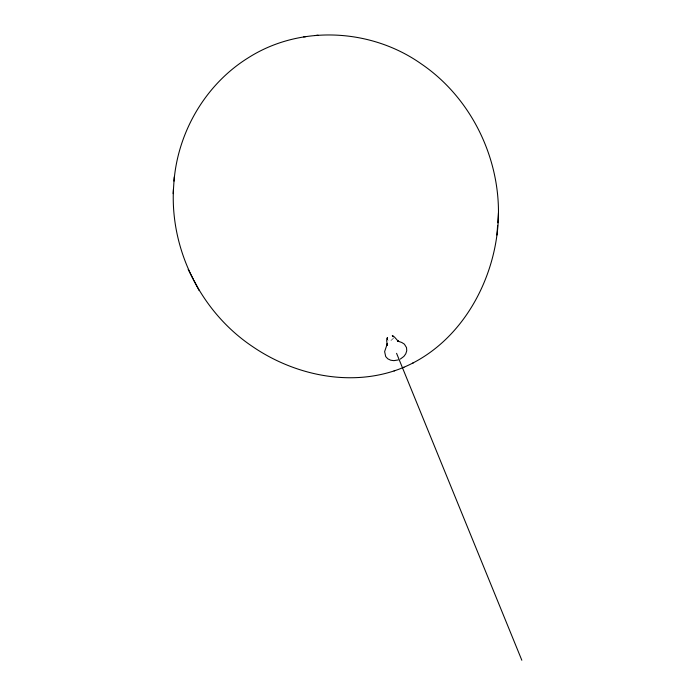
<?xml version="1.0" encoding="UTF-8"?>
<svg xmlns="http://www.w3.org/2000/svg" width="695" height="695" viewBox="0 0 695 695"><rect width="100%" height="100%" fill="white"/><g stroke="black" fill="none" stroke-linecap="round" stroke-linejoin="round"><path stroke-width="0.52" stroke-dasharray="3.48 2.61" d="M393.526 338.144L391.302 340.246L388.227 340.376"/><path stroke-width="1.04" d="M403.969 367.229C354.424 388.045 296.035 376.308 252.659 346.64C201.402 312.403 170.345 250.765 173.455 189.214M174.011 181.108C178.059 131.477 205.868 84.008 248.419 57.711C300.448 24.577 371.139 28.538 421.083 63.766C475.745 100.81 505.804 169.693 496.942 235.023C489.636 290.336 456.528 344.911 403.856 367.255M173.168 193.644L174.28 176.843M496.942 235.023L497.603 225.38M497.768 222.791L498.445 212.774M387.219 338.126L387.367 339.751M387.35 337.831L386.663 340.611L387.124 343.938M387.176 338.161L387.515 337.553M400.329 359.063L403.882 356.422L405.758 353.825L406.74 350.819L406.523 347.63L404.412 344.173L401.771 342.479L397.662 341.08L398.652 341.436L397.662 341.028L398.357 341.41L394.395 336.953L392.545 335.876M412.726 363.094L413.542 362.738M394.065 370.956L394.673 370.713M398.235 359.94L393.848 360.653L390.651 360.201L387.784 358.811L385.708 356.587L384.63 351.618L387.141 344.173M303.698 36.904L305.8 36.661M315.252 35.515L318.049 35.184M392.241 335.772L392.918 335.998M392.736 335.972L393.544 336.806M188.18 269.399L193.427 279.477M194.009 280.641L199.213 290.649M396.576 353.329L521.832 660.25M387.098 343.512L387.167 344.616M387.15 344.772L387.132 345.328L387.158 344.842"/></g></svg>
